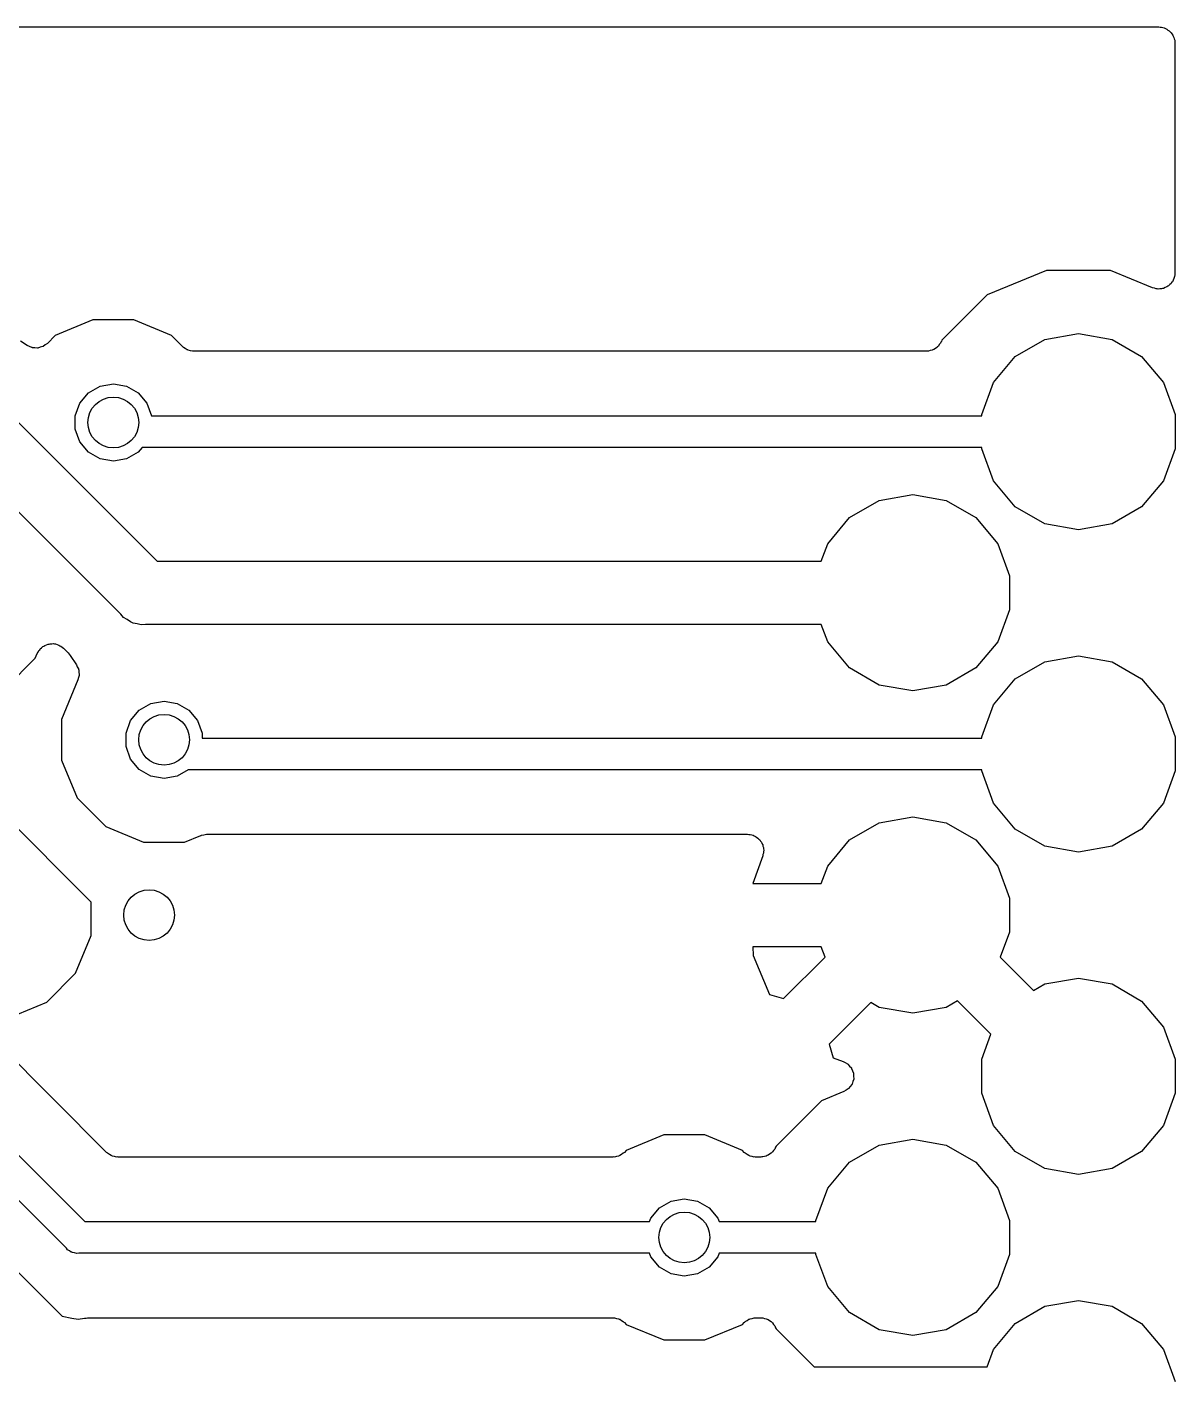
# Model space of a CAD drawing. Extents: x 61 to 194, y -153 to -61.
# Drawn here: x 185.12 to 194.17, y -79.2 to -68.58 of the extents above; entities that cross this region are included whole.
import ezdxf

# ---------------------------------------------------------------- set-up
doc = ezdxf.new("R2010")
doc.units = 0
doc.header["$MEASUREMENT"] = 0
doc.layers.add('BLACK', color=7, linetype='CONTINUOUS')

msp = doc.modelspace()

# ---------------------------------------------------------------- linework, layer by layer
at = {"layer": 'BLACK', "linetype": 'CONTINUOUS'}
for p, q in [((174.443, -68.583), (194.04, -68.583)), ((194.04, -68.583), (194.051, -68.5849)), ((194.051, -68.5849), (194.062, -68.5849)), ((194.062, -68.5849), (194.072, -68.5887)), ((194.072, -68.5887), (194.083, -68.5907)), ((194.083, -68.5907), (194.093, -68.5962)), ((194.093, -68.5962), (194.103, -68.6)), ((194.103, -68.6), (194.112, -68.6072)), ((194.112, -68.6072), (194.122, -68.6127)), ((194.122, -68.6127), (194.129, -68.6212)), ((194.129, -68.6212), (194.137, -68.6284)), ((194.137, -68.6284), (194.143, -68.638)), ((194.143, -68.638), (194.15, -68.6465)), ((194.15, -68.6465), (194.154, -68.6569)), ((194.154, -68.6569), (194.159, -68.6666)), ((194.159, -68.6666), (194.161, -68.6775)), ((194.161, -68.6775), (194.165, -68.6879)), ((194.165, -68.6879), (194.165, -68.6991)), ((194.165, -68.6991), (194.167, -68.71)), ((194.167, -68.71), (194.167, -70.5223)), ((193.154, -70.502), (192.687, -70.6953)), ((193.659, -70.502), (193.154, -70.502)), ((193.991, -70.6397), (193.659, -70.502)), ((194.147, -70.5906), (194.141, -70.5967)), ((194.152, -70.5778), (194.147, -70.5906)), ((194.159, -70.5658), (194.152, -70.5778)), ((194.161, -70.5576), (194.159, -70.5658)), ((194.164, -70.5498), (194.161, -70.5576)), ((194.165, -70.536), (194.164, -70.5498)), ((194.167, -70.5223), (194.165, -70.536)), ((192.687, -70.6953), (192.33, -71.0526)), ((194.005, -70.6427), (193.991, -70.6397)), ((194.018, -70.6474), (194.005, -70.6427)), ((194.026, -70.6474), (194.018, -70.6474)), ((194.034, -70.6492), (194.026, -70.6474)), ((194.048, -70.6474), (194.034, -70.6492)), ((194.062, -70.6474), (194.048, -70.6474)), ((194.07, -70.6446), (194.062, -70.6474)), ((194.078, -70.6435), (194.07, -70.6446)), ((194.09, -70.6371), (194.078, -70.6435)), ((194.103, -70.6323), (194.09, -70.6371)), ((194.11, -70.627), (194.103, -70.6323)), ((194.117, -70.6231), (194.11, -70.627)), ((194.127, -70.6129), (194.117, -70.6231)), ((194.137, -70.604), (194.127, -70.6129)), ((194.141, -70.5967), (194.137, -70.604)), ((185.639, -70.892), (185.342, -71.015)), ((185.961, -70.892), (185.639, -70.892)), ((186.258, -71.015), (185.961, -70.892)), ((185.342, -71.015), (185.28, -71.077)), ((186.344, -71.1018), (186.258, -71.015)), ((193.142, -71.0449), (193.406, -70.9982)), ((193.406, -70.9982), (193.671, -71.0449)), ((185.12, -71.0928), (185.068, -71.058)), ((185.139, -71.1012), (185.12, -71.0928)), ((185.158, -71.1099), (185.139, -71.1012)), ((185.159, -71.11), (185.158, -71.1099)), ((185.16, -71.1106), (185.159, -71.11)), ((185.181, -71.112), (185.16, -71.1106)), ((185.202, -71.1138), (185.181, -71.112)), ((185.203, -71.1134), (185.202, -71.1138)), ((185.204, -71.1135), (185.203, -71.1134)), ((185.224, -71.1077), (185.204, -71.1135)), ((185.244, -71.1023), (185.224, -71.1077)), ((185.245, -71.1015), (185.244, -71.1023)), ((185.247, -71.1011), (185.245, -71.1015)), ((185.263, -71.0889), (185.247, -71.1011)), ((185.28, -71.077), (185.263, -71.0889)), ((186.349, -71.105), (186.344, -71.1018)), ((186.353, -71.1093), (186.349, -71.105)), ((186.367, -71.1176), (186.353, -71.1093)), ((186.381, -71.1271), (186.367, -71.1176)), ((192.268, -71.1247), (192.26, -71.1272)), ((192.279, -71.1162), (192.268, -71.1247)), ((192.291, -71.1093), (192.279, -71.1162)), ((192.296, -71.1029), (192.291, -71.1093)), ((192.303, -71.0978), (192.296, -71.1029)), ((192.31, -71.0861), (192.303, -71.0978)), ((192.319, -71.0755), (192.31, -71.0861)), ((192.322, -71.0676), (192.319, -71.0755)), ((192.326, -71.0606), (192.322, -71.0676)), ((192.33, -71.0526), (192.326, -71.0606)), ((192.909, -71.1793), (193.142, -71.0449)), ((193.671, -71.0449), (193.904, -71.1793)), ((186.386, -71.1285), (186.381, -71.1271)), ((186.391, -71.1313), (186.386, -71.1285)), ((186.407, -71.1342), (186.391, -71.1313)), ((186.423, -71.1385), (186.407, -71.1342)), ((186.429, -71.138), (186.423, -71.1385)), ((186.434, -71.139), (186.429, -71.138)), ((192.209, -71.139), (186.434, -71.139)), ((192.217, -71.1375), (192.209, -71.139)), ((192.226, -71.1379), (192.217, -71.1375)), ((192.239, -71.1337), (192.226, -71.1379)), ((192.253, -71.1313), (192.239, -71.1337)), ((192.26, -71.1272), (192.253, -71.1313)), ((192.736, -71.3851), (192.909, -71.1793)), ((193.904, -71.1793), (194.076, -71.3851)), ((185.604, -71.4666), (185.696, -71.4137)), ((185.696, -71.4137), (185.8, -71.3954)), ((185.8, -71.3954), (185.904, -71.4137)), ((185.904, -71.4137), (185.996, -71.4666)), ((192.644, -71.6376), (192.736, -71.3851)), ((194.076, -71.3851), (194.168, -71.6376)), ((185.5, -71.6471), (185.536, -71.5477)), ((185.536, -71.5477), (185.604, -71.4666)), ((185.996, -71.4666), (186.064, -71.5477)), ((186.064, -71.5477), (186.1, -71.647)), ((184.956, -71.6029), (186.146, -72.792)), ((185.5, -71.7529), (185.5, -71.6471)), ((186.1, -71.647), (192.644, -71.647)), ((192.644, -71.647), (192.644, -71.6376)), ((194.168, -71.6376), (194.168, -71.9064)), ((185.536, -71.8523), (185.5, -71.7529)), ((185.604, -71.9334), (185.536, -71.8523)), ((185.696, -71.9863), (185.604, -71.9334)), ((185.996, -71.9334), (185.904, -71.9863)), ((186.026, -71.897), (185.996, -71.9334)), ((192.644, -71.897), (186.026, -71.897)), ((192.644, -71.9064), (192.644, -71.897)), ((192.736, -72.1589), (192.644, -71.9064)), ((194.168, -71.9064), (194.076, -72.1589)), ((185.858, -73.2111), (184.668, -72.022)), ((185.8, -72.0046), (185.696, -71.9863)), ((185.904, -71.9863), (185.8, -72.0046)), ((192.909, -72.3647), (192.736, -72.1589)), ((194.076, -72.1589), (193.904, -72.3647)), ((191.835, -72.3149), (192.1, -72.2682)), ((192.1, -72.2682), (192.365, -72.3149)), ((191.603, -72.4493), (191.835, -72.3149)), ((192.365, -72.3149), (192.597, -72.4493)), ((193.142, -72.4991), (192.909, -72.3647)), ((193.904, -72.3647), (193.671, -72.4991)), ((191.43, -72.6551), (191.603, -72.4493)), ((192.597, -72.4493), (192.77, -72.6551)), ((193.406, -72.5458), (193.142, -72.4991)), ((193.671, -72.4991), (193.406, -72.5458)), ((191.38, -72.792), (191.43, -72.6551)), ((192.77, -72.6551), (192.862, -72.9076)), ((186.146, -72.792), (191.38, -72.792)), ((192.862, -72.9076), (192.862, -73.1764)), ((185.879, -73.2365), (185.858, -73.2111)), ((185.908, -73.253), (185.879, -73.2365)), ((192.862, -73.1764), (192.77, -73.4289)), ((185.935, -73.2721), (185.908, -73.253)), ((185.946, -73.275), (185.935, -73.2721)), ((185.955, -73.2805), (185.946, -73.275)), ((185.988, -73.2863), (185.955, -73.2805)), ((186.02, -73.2949), (185.988, -73.2863)), ((186.053, -73.292), (186.02, -73.2949)), ((191.38, -73.292), (186.053, -73.292)), ((191.43, -73.4289), (191.38, -73.292)), ((185.252, -73.4617), (185.259, -73.4566)), ((185.259, -73.4566), (185.272, -73.4524)), ((185.272, -73.4524), (185.285, -73.4466)), ((185.285, -73.4466), (185.293, -73.4458)), ((185.293, -73.4458), (185.301, -73.4433)), ((185.301, -73.4433), (185.315, -73.4439)), ((185.315, -73.4439), (185.329, -73.4427)), ((185.329, -73.4427), (185.337, -73.4449)), ((185.337, -73.4449), (185.345, -73.4453)), ((185.345, -73.4453), (185.358, -73.4506)), ((185.358, -73.4506), (185.371, -73.4541)), ((185.371, -73.4541), (185.378, -73.4589)), ((185.378, -73.4589), (185.386, -73.4621)), ((191.603, -73.6347), (191.43, -73.4289)), ((192.77, -73.4289), (192.597, -73.6347)), ((184.958, -73.785), (185.185, -73.5577)), ((185.185, -73.5577), (185.2, -73.5206)), ((185.2, -73.5206), (185.208, -73.509)), ((185.208, -73.509), (185.214, -73.4964)), ((185.214, -73.4964), (185.22, -73.4905)), ((185.22, -73.4905), (185.224, -73.4834)), ((185.224, -73.4834), (185.235, -73.475)), ((185.235, -73.475), (185.245, -73.4652)), ((185.245, -73.4652), (185.252, -73.4617)), ((185.386, -73.4621), (185.396, -73.4715)), ((185.396, -73.4715), (185.407, -73.4794)), ((185.407, -73.4794), (185.444, -73.5164)), ((185.444, -73.5164), (185.452, -73.5266)), ((185.452, -73.5266), (185.46, -73.5356)), ((185.46, -73.5356), (185.509, -73.6089)), ((193.142, -73.5849), (193.406, -73.5382)), ((193.406, -73.5382), (193.671, -73.5849)), ((185.509, -73.6089), (185.516, -73.6254)), ((185.516, -73.6254), (185.525, -73.6413)), ((185.525, -73.6413), (185.525, -73.6454)), ((185.525, -73.6454), (185.527, -73.6493)), ((185.527, -73.6493), (185.528, -73.6672)), ((185.528, -73.6672), (185.53, -73.685)), ((191.835, -73.7691), (191.603, -73.6347)), ((192.597, -73.6347), (192.365, -73.7691)), ((192.909, -73.7193), (193.142, -73.5849)), ((193.671, -73.5849), (193.904, -73.7193)), ((185.521, -73.7281), (185.392, -74.0393)), ((185.525, -73.7106), (185.521, -73.7281)), ((185.53, -73.6933), (185.525, -73.7106)), ((185.53, -73.685), (185.53, -73.6891)), ((185.53, -73.6891), (185.53, -73.6933)), ((192.1, -73.8158), (191.835, -73.7691)), ((192.365, -73.7691), (192.1, -73.8158)), ((192.736, -73.9251), (192.909, -73.7193)), ((193.904, -73.7193), (194.076, -73.9251)), ((185.936, -74.0477), (186.004, -73.9666)), ((186.004, -73.9666), (186.096, -73.9137)), ((186.096, -73.9137), (186.2, -73.8954)), ((186.2, -73.8954), (186.304, -73.9137)), ((186.304, -73.9137), (186.396, -73.9666)), ((186.396, -73.9666), (186.464, -74.0477)), ((192.644, -74.1776), (192.736, -73.9251)), ((194.076, -73.9251), (194.168, -74.1776)), ((185.392, -74.0393), (185.392, -74.3607)), ((185.9, -74.1471), (185.936, -74.0477)), ((186.464, -74.0477), (186.5, -74.1471)), ((185.9, -74.2529), (185.9, -74.1471)), ((186.5, -74.1471), (186.5, -74.187)), ((186.5, -74.187), (192.644, -74.187)), ((192.644, -74.187), (192.644, -74.1776)), ((194.168, -74.1776), (194.168, -74.4464)), ((185.936, -74.3523), (185.9, -74.2529)), ((185.392, -74.3607), (185.515, -74.6577)), ((186.004, -74.4334), (185.936, -74.3523)), ((186.096, -74.4863), (186.004, -74.4334)), ((186.2, -74.5046), (186.096, -74.4863)), ((186.304, -74.4863), (186.2, -74.5046)), ((186.39, -74.437), (186.304, -74.4863)), ((192.644, -74.437), (186.39, -74.437)), ((192.644, -74.4464), (192.644, -74.437)), ((192.736, -74.6989), (192.644, -74.4464)), ((194.168, -74.4464), (194.076, -74.6989)), ((185.515, -74.6577), (185.742, -74.885)), ((192.909, -74.9047), (192.736, -74.6989)), ((194.076, -74.6989), (193.904, -74.9047)), ((185.626, -75.4796), (184.92, -74.774)), ((191.835, -74.8549), (192.1, -74.8082)), ((192.1, -74.8082), (192.365, -74.8549)), ((185.742, -74.885), (186.039, -75.008)), ((186.514, -74.9493), (186.533, -74.9451)), ((186.533, -74.9451), (186.535, -74.9455)), ((186.535, -74.9455), (186.538, -74.945)), ((186.538, -74.945), (190.799, -74.945)), ((190.799, -74.945), (190.809, -74.9469)), ((190.809, -74.9469), (190.82, -74.9468)), ((190.82, -74.9468), (190.831, -74.9507)), ((191.603, -74.9893), (191.835, -74.8549)), ((192.365, -74.8549), (192.597, -74.9893)), ((193.142, -75.0391), (192.909, -74.9047)), ((193.904, -74.9047), (193.671, -75.0391)), ((186.039, -75.008), (186.361, -75.008)), ((186.361, -75.008), (186.489, -74.9547)), ((186.489, -74.9547), (186.492, -74.9541)), ((186.492, -74.9541), (186.495, -74.9527)), ((186.495, -74.9527), (186.514, -74.9493)), ((190.831, -74.9507), (190.842, -74.9527)), ((190.842, -74.9527), (190.851, -74.958)), ((190.851, -74.958), (190.862, -74.9616)), ((190.862, -74.9616), (190.87, -74.969)), ((190.87, -74.969), (190.88, -74.9747)), ((190.88, -74.9747), (190.887, -74.9829)), ((190.887, -74.9829), (190.895, -74.9897)), ((190.895, -74.9897), (190.901, -74.9997)), ((190.901, -74.9997), (190.909, -75.0085)), ((190.909, -75.0085), (190.912, -75.0186)), ((190.912, -75.0186), (190.918, -75.0278)), ((190.918, -75.0278), (190.92, -75.0391)), ((190.92, -75.0391), (190.924, -75.0499)), ((190.924, -75.0499), (190.924, -75.0607)), ((191.43, -75.1951), (191.603, -74.9893)), ((192.597, -74.9893), (192.77, -75.1951)), ((193.406, -75.0858), (193.142, -75.0391)), ((193.671, -75.0391), (193.406, -75.0858)), ((190.918, -75.1147), (190.841, -75.332)), ((190.92, -75.1041), (190.918, -75.1147)), ((190.924, -75.0941), (190.92, -75.1041)), ((190.924, -75.0607), (190.926, -75.0712)), ((190.926, -75.0712), (190.924, -75.0825)), ((190.924, -75.0825), (190.924, -75.0941)), ((191.38, -75.332), (191.43, -75.1951)), ((192.77, -75.1951), (192.862, -75.4476)), ((190.841, -75.332), (191.38, -75.332)), ((192.862, -75.4476), (192.862, -75.7164)), ((185.626, -75.7427), (185.626, -75.4796)), ((185.503, -76.0397), (185.626, -75.7427)), ((192.862, -75.7164), (192.79, -75.9132)), ((190.841, -75.832), (190.844, -75.9011)), ((191.38, -75.832), (190.841, -75.832)), ((190.844, -75.9011), (190.971, -76.208)), ((191.41, -75.9132), (191.38, -75.832)), ((191.083, -76.2399), (191.41, -75.9132)), ((192.79, -75.9132), (193.053, -76.176)), ((185.276, -76.267), (185.503, -76.0397)), ((193.142, -76.1249), (193.406, -76.0782)), ((193.406, -76.0782), (193.671, -76.1249)), ((190.971, -76.208), (191.083, -76.2399)), ((193.053, -76.176), (193.142, -76.1249)), ((193.671, -76.1249), (193.904, -76.2593)), ((184.971, -76.3933), (185.276, -76.267)), ((191.77, -76.2713), (191.442, -76.5991)), ((191.835, -76.3091), (191.77, -76.2713)), ((192.1, -76.3558), (191.835, -76.3091)), ((192.365, -76.3091), (192.1, -76.3558)), ((192.453, -76.258), (192.365, -76.3091)), ((192.716, -76.5208), (192.453, -76.258)), ((193.904, -76.2593), (194.076, -76.4651)), ((192.644, -76.7176), (192.716, -76.5208)), ((194.076, -76.4651), (194.168, -76.7176)), ((185.747, -77.4518), (184.902, -76.6068)), ((191.442, -76.5991), (191.473, -76.7067)), ((191.473, -76.7067), (191.552, -76.7349)), ((191.552, -76.7349), (191.569, -76.7447)), ((191.569, -76.7447), (191.587, -76.7538)), ((192.644, -76.9864), (192.644, -76.7176)), ((194.168, -76.7176), (194.168, -76.9864)), ((184.344, -76.7675), (185.574, -77.997)), ((191.587, -76.7538), (191.588, -76.7555)), ((191.588, -76.7555), (191.59, -76.7567)), ((191.59, -76.7567), (191.603, -76.7717)), ((191.603, -76.7717), (191.617, -76.7863)), ((191.617, -76.7863), (191.617, -76.7885)), ((191.617, -76.7885), (191.619, -76.7903)), ((191.619, -76.7903), (191.626, -76.8088)), ((191.626, -76.8088), (191.633, -76.827)), ((191.633, -76.827), (191.633, -76.8294)), ((191.633, -76.8294), (191.634, -76.8317)), ((191.634, -76.8317), (191.634, -76.8514)), ((191.634, -76.8514), (191.635, -76.8711)), ((191.575, -76.9613), (191.558, -76.9719)), ((191.592, -76.9513), (191.575, -76.9613)), ((191.593, -76.9495), (191.592, -76.9513)), ((191.595, -76.9482), (191.593, -76.9495)), ((191.607, -76.9325), (191.595, -76.9482)), ((191.62, -76.9173), (191.607, -76.9325)), ((191.621, -76.9151), (191.62, -76.9173)), ((191.622, -76.9132), (191.621, -76.9151)), ((191.628, -76.8944), (191.622, -76.9132)), ((191.635, -76.8758), (191.628, -76.8944)), ((191.635, -76.8711), (191.635, -76.8734)), ((191.635, -76.8734), (191.635, -76.8758)), ((185.43, -78.2065), (184.2, -76.977)), ((191.381, -77.0453), (191.023, -77.4026)), ((191.558, -76.9719), (191.381, -77.0453)), ((192.736, -77.2389), (192.644, -76.9864)), ((194.168, -76.9864), (194.076, -77.2389)), ((192.909, -77.4447), (192.736, -77.2389)), ((194.076, -77.2389), (193.904, -77.4447)), ((190.139, -77.314), (189.842, -77.437)), ((190.461, -77.314), (190.139, -77.314)), ((190.758, -77.437), (190.461, -77.314)), ((191.835, -77.3949), (192.1, -77.3482)), ((192.1, -77.3482), (192.365, -77.3949)), ((185.752, -77.455), (185.747, -77.4518)), ((185.755, -77.4593), (185.752, -77.455)), ((185.77, -77.4676), (185.755, -77.4593)), ((185.783, -77.4771), (185.77, -77.4676)), ((185.789, -77.4785), (185.783, -77.4771)), ((185.793, -77.4813), (185.789, -77.4785)), ((185.81, -77.4842), (185.793, -77.4813)), ((185.826, -77.4885), (185.81, -77.4842)), ((185.831, -77.488), (185.826, -77.4885)), ((185.837, -77.489), (185.831, -77.488)), ((189.738, -77.489), (185.837, -77.489)), ((189.743, -77.488), (189.738, -77.489)), ((189.749, -77.4885), (189.743, -77.488)), ((189.765, -77.4842), (189.749, -77.4885)), ((189.781, -77.4813), (189.765, -77.4842)), ((189.786, -77.4785), (189.781, -77.4813)), ((189.791, -77.4771), (189.786, -77.4785)), ((189.805, -77.4676), (189.791, -77.4771)), ((189.819, -77.4593), (189.805, -77.4676)), ((189.823, -77.455), (189.819, -77.4593)), ((189.828, -77.4518), (189.823, -77.455)), ((189.842, -77.437), (189.828, -77.4518)), ((190.772, -77.4518), (190.758, -77.437)), ((190.777, -77.455), (190.772, -77.4518)), ((190.781, -77.4593), (190.777, -77.455)), ((190.795, -77.4676), (190.781, -77.4593)), ((190.809, -77.4771), (190.795, -77.4676)), ((190.814, -77.4785), (190.809, -77.4771)), ((190.819, -77.4813), (190.814, -77.4785)), ((190.835, -77.4842), (190.819, -77.4813)), ((190.851, -77.4885), (190.835, -77.4842)), ((190.857, -77.488), (190.851, -77.4885)), ((190.862, -77.489), (190.857, -77.488)), ((190.903, -77.489), (190.862, -77.489)), ((190.911, -77.4875), (190.903, -77.489)), ((190.919, -77.4879), (190.911, -77.4875)), ((190.932, -77.4837), (190.919, -77.4879)), ((190.946, -77.4813), (190.932, -77.4837)), ((190.953, -77.4772), (190.946, -77.4813)), ((190.961, -77.4746), (190.953, -77.4772)), ((190.972, -77.4662), (190.961, -77.4746)), ((190.984, -77.4593), (190.972, -77.4662)), ((190.99, -77.4529), (190.984, -77.4593)), ((190.996, -77.4478), (190.99, -77.4529)), ((191.004, -77.4361), (190.996, -77.4478)), ((191.013, -77.4255), (191.004, -77.4361)), ((191.016, -77.4176), (191.013, -77.4255)), ((191.02, -77.4106), (191.016, -77.4176)), ((191.023, -77.4026), (191.02, -77.4106)), ((191.603, -77.5293), (191.835, -77.3949)), ((192.365, -77.3949), (192.597, -77.5293)), ((193.142, -77.5791), (192.909, -77.4447)), ((193.904, -77.4447), (193.671, -77.5791)), ((191.43, -77.7351), (191.603, -77.5293)), ((192.597, -77.5293), (192.77, -77.7351)), ((193.406, -77.6258), (193.142, -77.5791)), ((193.671, -77.5791), (193.406, -77.6258)), ((191.338, -77.9876), (191.43, -77.7351)), ((192.77, -77.7351), (192.862, -77.9876)), ((190.036, -77.9697), (190.104, -77.8886)), ((190.104, -77.8886), (190.196, -77.8357)), ((190.196, -77.8357), (190.3, -77.8174)), ((190.3, -77.8174), (190.404, -77.8357)), ((190.404, -77.8357), (190.496, -77.8886)), ((190.496, -77.8886), (190.564, -77.9697)), ((184.606, -77.9529), (185.396, -78.7423)), ((185.574, -77.997), (190.026, -77.997)), ((190.026, -77.997), (190.036, -77.9697)), ((190.564, -77.9697), (190.574, -77.997)), ((190.574, -77.997), (191.338, -77.997)), ((191.338, -77.997), (191.338, -77.9876)), ((192.862, -77.9876), (192.862, -78.2564)), ((185.44, -78.2192), (185.43, -78.2065)), ((185.455, -78.2275), (185.44, -78.2192)), ((185.468, -78.237), (185.455, -78.2275)), ((185.474, -78.2385), (185.468, -78.237)), ((185.479, -78.2413), (185.474, -78.2385)), ((185.495, -78.2442), (185.479, -78.2413)), ((185.511, -78.2484), (185.495, -78.2442)), ((185.527, -78.247), (185.511, -78.2484)), ((190.026, -78.247), (185.527, -78.247)), ((190.036, -78.2743), (190.026, -78.247)), ((190.104, -78.3554), (190.036, -78.2743)), ((190.564, -78.2743), (190.496, -78.3554)), ((190.574, -78.247), (190.564, -78.2743)), ((191.338, -78.247), (190.574, -78.247)), ((191.338, -78.2564), (191.338, -78.247)), ((191.43, -78.5089), (191.338, -78.2564)), ((192.862, -78.2564), (192.77, -78.5089)), ((190.196, -78.4083), (190.104, -78.3554)), ((190.3, -78.4266), (190.196, -78.4083)), ((190.404, -78.4083), (190.3, -78.4266)), ((190.496, -78.3554), (190.404, -78.4083)), ((191.603, -78.7147), (191.43, -78.5089)), ((192.77, -78.5089), (192.597, -78.7147)), ((193.142, -78.6649), (193.406, -78.6182)), ((193.406, -78.6182), (193.671, -78.6649)), ((185.396, -78.7423), (185.472, -78.7574)), ((185.472, -78.7574), (185.472, -78.7574)), ((185.472, -78.7574), (185.522, -78.7674)), ((185.522, -78.7674), (185.572, -78.7574)), ((185.572, -78.7574), (185.585, -78.7572)), ((185.585, -78.7572), (185.597, -78.755)), ((185.597, -78.755), (189.738, -78.755)), ((189.738, -78.755), (189.743, -78.756)), ((189.743, -78.756), (189.749, -78.7555)), ((189.749, -78.7555), (189.765, -78.7598)), ((189.765, -78.7598), (189.781, -78.7627)), ((189.781, -78.7627), (189.786, -78.7655)), ((189.786, -78.7655), (189.791, -78.7669)), ((189.791, -78.7669), (189.805, -78.7764)), ((190.795, -78.7764), (190.809, -78.7669)), ((190.809, -78.7669), (190.814, -78.7655)), ((190.814, -78.7655), (190.819, -78.7627)), ((190.819, -78.7627), (190.835, -78.7598)), ((190.835, -78.7598), (190.851, -78.7555)), ((190.851, -78.7555), (190.857, -78.756)), ((190.857, -78.756), (190.862, -78.755)), ((190.862, -78.755), (190.903, -78.755)), ((190.903, -78.755), (190.911, -78.7565)), ((190.911, -78.7565), (190.919, -78.7561)), ((190.919, -78.7561), (190.932, -78.7603)), ((190.932, -78.7603), (190.946, -78.7627)), ((190.946, -78.7627), (190.953, -78.7668)), ((190.953, -78.7668), (190.961, -78.7694)), ((191.835, -78.8491), (191.603, -78.7147)), ((192.597, -78.7147), (192.365, -78.8491)), ((192.909, -78.7993), (193.142, -78.6649)), ((193.671, -78.6649), (193.904, -78.7993)), ((189.805, -78.7764), (189.819, -78.7847)), ((189.819, -78.7847), (189.823, -78.789)), ((189.823, -78.789), (189.828, -78.7922)), ((189.828, -78.7922), (189.842, -78.807)), ((189.842, -78.807), (190.139, -78.93)), ((190.461, -78.93), (190.758, -78.807)), ((190.758, -78.807), (190.772, -78.7922)), ((190.772, -78.7922), (190.777, -78.789)), ((190.777, -78.789), (190.781, -78.7847)), ((190.781, -78.7847), (190.795, -78.7764)), ((190.961, -78.7694), (190.972, -78.7778)), ((190.972, -78.7778), (190.984, -78.7847)), ((190.984, -78.7847), (190.99, -78.7911)), ((190.99, -78.7911), (190.996, -78.7962)), ((190.996, -78.7962), (191.004, -78.8079)), ((191.004, -78.8079), (191.013, -78.8185)), ((191.013, -78.8185), (191.016, -78.8264)), ((191.016, -78.8264), (191.02, -78.8334)), ((191.02, -78.8334), (191.023, -78.8414)), ((191.023, -78.8414), (191.324, -79.142)), ((192.1, -78.8958), (191.835, -78.8491)), ((192.365, -78.8491), (192.1, -78.8958)), ((192.736, -79.0051), (192.909, -78.7993)), ((193.904, -78.7993), (194.076, -79.0051)), ((190.139, -78.93), (190.461, -78.93)), ((192.686, -79.142), (192.736, -79.0051)), ((194.076, -79.0051), (194.168, -79.2576)), ((191.324, -79.142), (192.686, -79.142))]:
    msp.add_line(p, q, dxfattribs=at)
at = {"layer": 'BLACK'}
for centre in [(185.8, -71.7), (186.2, -74.2), (186.082, -75.582), (190.3, -78.122)]:
    msp.add_circle(centre, 0.2, dxfattribs=at)

doc.saveas('drawing.dxf')
